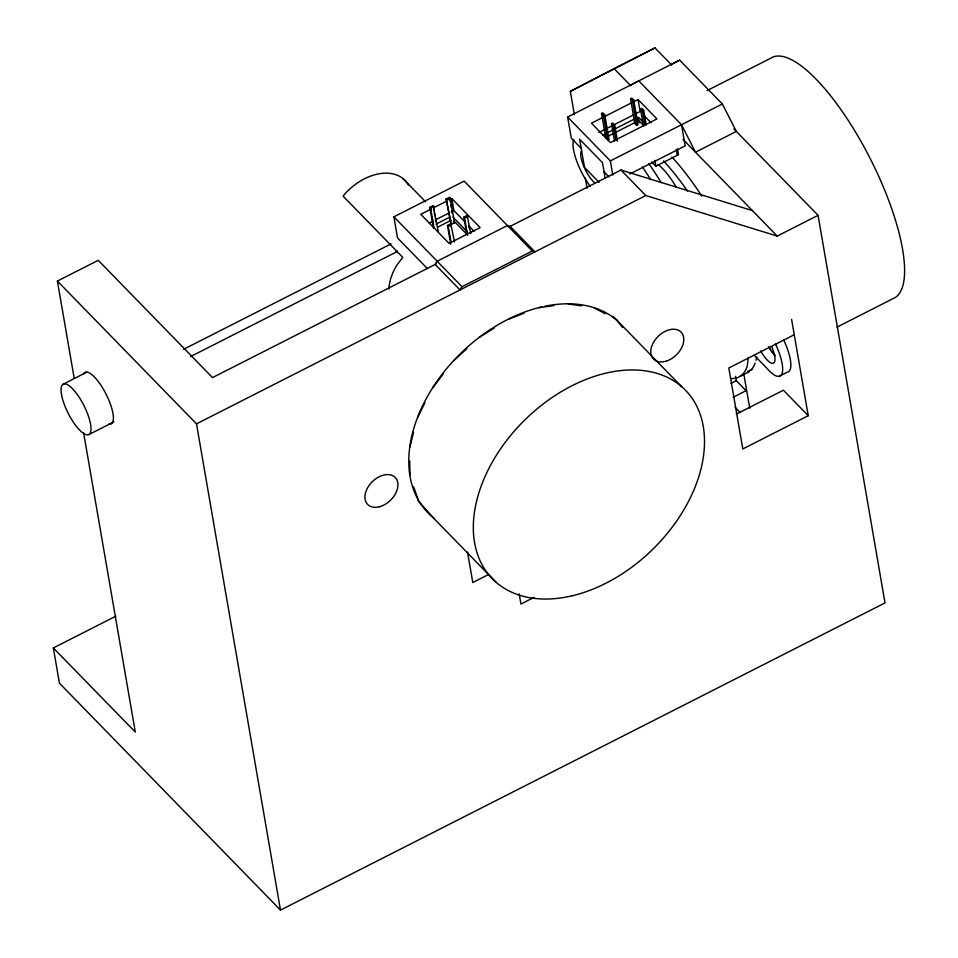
<?xml version="1.0" encoding="UTF-8"?>
<svg xmlns="http://www.w3.org/2000/svg" width="958" height="958" viewBox="0 0 958 958"><rect width="100%" height="100%" fill="white"/><g stroke="black" fill="none" stroke-linecap="round" stroke-linejoin="round"><path stroke-width="1.44" d="M409.868 447.123L413.521 432.345M409.737 461.097L410 474.821M748.33 357.502L747.18 366.303A134.934 41.841 63.1 0 1 730.523 378.386M417.616 417.52L424.921 402.707M432.633 387.954L443.099 374.135M532.253 251.032L462.007 286.729L459.996 289.951L435.16 264.456L437.159 261.235L507.417 225.537L510.123 226.363L534.959 251.858L532.253 251.032L464.151 181.122L393.894 216.819L397.546 237.955L427.424 268.623M453.96 360.531L466.869 348.628M480.03 336.988L494.496 327.804M509.117 318.978L524.17 313.146M574.405 114.876L570.345 91.381L614.114 68.653L654.961 47.9L671.582 64.964M654.961 47.9L570.345 91.381M630.304 85.286L638.782 80.879L681.509 124.732L695.496 152.19L736.343 131.438L722.356 103.979L679.629 60.126L567.639 117.044L571.291 138.18L581.219 148.37M671.151 64.533L679.629 60.126M63.036 384.278L86.603 372.267M74.209 378.35L57.396 281.065L98.243 260.313L212.508 377.596L436.034 264.013M601.552 113.475L602.774 112.852L604.761 114.888L609.025 139.557L607.791 140.179L603.54 115.511L601.552 113.475L605.803 138.144M630.544 98.734L631.777 98.111L633.765 100.159L638.016 124.815L636.795 125.438L634.807 123.402L630.544 98.734L632.531 100.782L636.795 125.438M603.54 115.511L604.761 114.888M632.531 100.782L633.765 100.159M631.394 102.937L591.481 123.211L610.366 142.598L656.925 118.936L638.052 99.548L634.052 101.584M433.363 227.645L429.855 207.335L433.124 205.671L438.129 231.106L437.387 230.339M446.189 199.024L449.458 197.372L450.2 198.138L454.463 222.795L451.194 224.459L446.189 199.024L451.194 224.459M429.855 207.335L430.597 208.102L433.866 206.437M446.943 199.791L450.2 198.138M431.1 209.048L420.754 214.305L449.062 243.368L480.114 227.597L451.793 198.522L449.206 199.839M433.687 207.73L446.62 201.156M614.497 141.077L611.479 123.678L612.713 123.055L614.701 125.091L617.455 141.054M643.489 126.348L640.483 108.937L641.704 108.314L643.692 110.35L646.207 124.863M598.87 132.491L633.466 114.912M636.124 113.559L640.112 111.535L638.052 99.548M611.479 123.678L613.467 125.714L614.701 125.091M640.483 108.937L642.471 110.972L643.692 110.35M429.292 222.998L433.172 221.023M435.758 219.705L448.691 213.131M451.278 211.826L453.864 210.509L464.989 221.921M602.75 135.102L634.256 119.091M183.481 349.371L391.008 243.907M607.3 136.623L638.806 120.612L643.776 125.702M436.01 224.148L449.29 217.406M634.807 123.402L636.04 122.78M437.95 226.998L451.218 220.256M707.052 90.591L770.735 58.234A134.934 41.841 63.1 0 1 868.319 154.921A134.934 41.841 63.1 0 1 895.383 297.435L837.017 327.097M450.751 244.302L447.494 225.429L450.763 223.777L454.511 241.955M466.833 234.542L463.828 217.131L467.097 215.478L470.845 233.644M190.522 356.604L396.708 251.822M447.494 225.429L448.236 226.196L451.505 224.543M463.828 217.131L464.57 217.897L467.839 216.233M567.639 117.044L610.354 160.896L722.356 103.979M509.213 226.83L620.964 170.045L752.377 210.58M629.825 173.997L685.162 145.879L681.509 124.732M651.691 161.962L655.847 166.225L678.515 154.705L677.498 148.849M57.396 281.065L196.51 423.855L645.812 195.54L777.213 236.075L818.06 215.322L885.012 602.905L280.49 910.1L59.42 683.174L53.337 647.943L115.966 616.114M794.254 334.737L728.822 367.992L742.809 448.955L808.241 415.7L791.607 319.421M749.372 370.698L752.006 369.357M740.175 376.314L749.455 371.596M731.002 383.344L736.271 380.661L746.462 391.127M733.133 397.259L746.306 390.553M779.094 376.338L787.272 372.183A33.734 10.454 63.1 0 0 783.716 339.982M736.283 414.143L783.405 390.205L808.241 415.7M488.592 574.489L472.785 582.524L467.516 552.059M534.265 597.277L520.936 604.055L519.164 593.84M89.046 434.465L113.942 421.879M747.42 371.62L751.276 369.8A134.934 41.841 63.1 0 0 755.108 363.13M539.174 307.662L553.784 305.59M568.357 304.033L581.53 305.841M594.487 308.117L605.312 313.697L603.229 311.566M733.912 128.947L818.06 215.322M614.114 68.653L630.747 85.729M683.078 139.449L777.213 236.075M644.087 115.619L651.045 122.756M643.165 122.181L638.196 117.08L639.166 122.72M620.964 170.045L645.812 195.54M604.079 171.841L609.037 176.931M599.049 182.331L584.5 167.399L579.638 139.209L602.486 162.668L605.169 178.176M754.221 355.226L767.298 368.722A33.734 10.454 63.1 0 0 782.123 373.333A33.734 10.454 63.1 0 0 775.537 344.138M735.109 407.366L740.283 412.682M614.15 317.421L681.569 386.637M612.653 316.451L616.988 320.343L622.676 327.564M469.037 226.076L474.09 231.273M452.954 217.095L467.181 231.704M453.565 220.627L466.774 234.183M453.721 222.028L454.463 222.795M402.863 178.475L425.627 201.839M393.894 216.819L462.007 286.729M417.939 500.483L431.663 516.158M426.753 511.105L496.244 582.44M53.337 647.943L135.306 732.08L83.621 432.884M417.784 498.543L413.628 486.784M743.755 373.644L749.719 408.168M735.516 376.29L736.271 380.661M676.276 149.472L677.294 155.328M654.829 160.369L655.847 166.225M642.471 110.972L644.974 125.486M613.467 125.714L615.982 140.215M610.354 160.896L612.797 174.991M585.302 177.996L587.086 188.271M467.097 215.478L467.6 218.376M468.845 225.633L469.348 228.531M464.57 217.897L467.576 235.309M451.793 198.522L453.864 210.509M449.709 198.821L450.212 201.719M450.715 204.629L451.218 207.527M451.721 210.425L452.212 213.335M450.763 223.777L451.254 226.675M448.236 226.196L450.99 242.158M433.124 205.671L433.878 210.03M434.369 212.927L434.872 215.825M435.375 218.735L435.878 221.633M430.597 208.102L434.106 228.411M196.51 423.855L280.49 910.1M433.866 517.979A134.934 90.962 -44.3 0 1 424.394 402.144A134.934 90.962 -44.3 0 1 542 306.871M544.982 306.213A134.934 90.962 -44.3 0 1 617.203 320.535M774.866 355.418A19.28 5.976 63.1 0 1 769.573 348.425M671.929 157.064A134.934 41.841 63.1 0 1 701.795 196.139M756.724 357.166A134.934 41.841 63.1 0 1 756.018 360.28M83.334 374.362A28.92 8.969 63.1 0 1 106.027 394.049A28.92 8.969 63.1 0 1 108.685 424.131M388.876 289.088A48.187 32.488 -44.3 0 1 396.959 265.019L402.743 257.367L343.132 196.174L344.832 193.923A48.187 32.488 -44.3 0 1 408.407 184.894M642.351 167.003A96.387 29.878 63.1 0 1 650.733 179.613M648.889 163.686A96.387 29.878 63.1 0 1 661.092 182.595M663.487 160.86A134.934 41.841 63.1 0 1 687.425 190.989M658.098 164.537A43.373 13.448 63.1 0 1 675.965 186.702M590.308 186.427A33.734 10.454 63.1 0 1 573.782 139.569M594.678 182.834A19.28 5.976 63.1 0 1 583.566 165.806A19.28 5.976 63.1 0 1 581.518 150.837M771.705 346.628A19.28 5.976 63.1 0 1 773.345 363.214A19.28 5.976 63.1 0 1 760.652 350.891M775.166 355.658A19.28 5.976 63.1 0 1 768.819 346.736M397.079 250.9A4.814 1.497 63.1 0 1 395.75 251.595M666.768 360.95A19.28 12.993 -44.3 0 0 681.845 333.025A19.28 12.993 -44.3 0 0 653.248 342.82A19.28 12.993 -44.3 0 0 666.768 360.95M379.548 506.722A19.28 12.993 -44.3 0 0 396.576 479.287A19.28 12.993 -44.3 0 0 368.159 486.856A19.28 12.993 -44.3 0 0 379.548 506.722M572.297 595.756A134.934 90.962 -44.3 0 0 696.322 405.33A134.934 90.962 -44.3 0 0 498.112 452.523A134.934 90.962 -44.3 0 0 572.297 595.756M61.551 394.9A28.273 8.766 63.1 0 0 86.663 434.8A28.273 8.766 63.1 0 0 79.897 398.408A28.273 8.766 63.1 0 0 61.551 394.9"/></g></svg>
